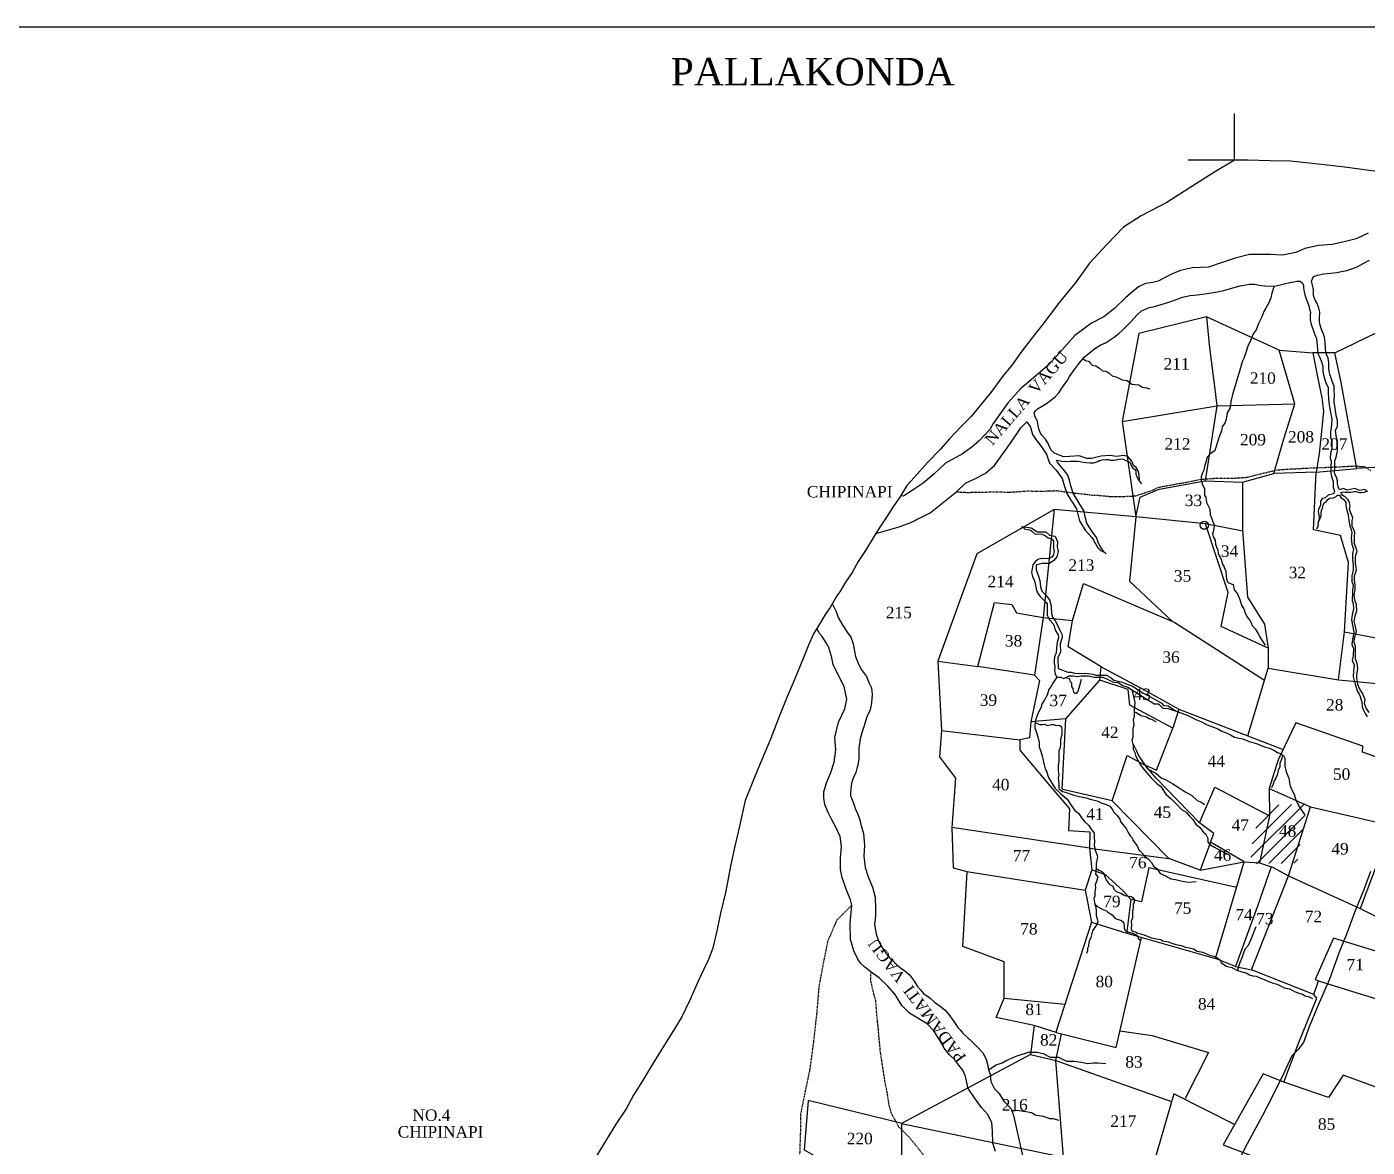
# Model space of a CAD drawing. Header units: inches. Extents: x -177 to 675, y 4 to 740.
# Drawn here: x 180.9 to 473, y 495.5 to 739.8 of the extents above; entities that cross this region are included whole.
import ezdxf

# ---------------------------------------------------------------- set-up
doc = ezdxf.new("R2010")
doc.units = ezdxf.units.IN
doc.header["$MEASUREMENT"] = 0
for name, pattern in [('ACAD_ISO02W100', [15, 12, -3]), ('ACAD_ISO07W100', [3, 0, -3]), ('BORDER', [1.75, 0.5, -0.25, 0.5, -0.25, 0, -0.25])]:
    doc.linetypes.add(name, pattern=pattern)
for name, color, linetype in [('CARTTRACK', 30, 'ACAD_ISO02W100'), ('NALA', 4, 'Continuous'), ('ROUND WELL', 5, 'Continuous'), ('SURVEY_BND', 7, 'Continuous'), ('SURVEY_NO', 7, 'Continuous'), ('VILLAGE_AREA', 1, 'Continuous')]:
    doc.layers.add(name, color=color, linetype=linetype)
doc.layers.add('FOOTPATH', color=150, linetype='ACAD_ISO07W100', lineweight=30)
doc.layers.add('VILL_BOUNDARY', color=6, linetype='BORDER', lineweight=30)
doc.styles.get("Standard").update_dxf_attribs({"font": 'TIMES.TTF', "height": 400})

msp = doc.modelspace()

# ---------------------------------------------------------------- hatches: boundary and pattern name
at = {"layer": 'VILLAGE_AREA'}
h = msp.add_hatch(dxfattribs=at)
h.set_pattern_fill('ANSI31', color=256, scale=15, angle=180, style=0)
h.set_pattern_definition([(225, (-450.3992, 254.5731), (1.3258252, -1.3258252), [])])
h.paths.add_polyline_path([(539.18, 121.47), (529.88, 121.47), (529.88, 114.88), (539.18, 114.88)])
h.paths.add_polyline_path([(447.56, 557.24), (457.77, 557.42), (459.86, 570.37), (451.73, 569.99), (448.14, 564.04)])
h.paths.add_polyline_path([(447.97, 562.41), (499.25, 562.41), (499.25, 568.17), (447.97, 568.17)], flags=9)
h.paths.add_polyline_path([(450.43, 559.76), (457.88, 559.76), (457.88, 565.49), (450.43, 565.49)], flags=24)

# ---------------------------------------------------------------- linework, layer by layer
at = {"linetype": 'ByBlock', "lineweight": 30}
msp.add_lwpolyline([(38.23, 739.76), (675.22, 739.76), (675.22, 4.42), (38.23, 4.42)], close=True, dxfattribs=at)
at = {"layer": 'CARTTRACK'}
msp.add_lwpolyline([(473.76, 555.62), (472.36, 551.79), (470.26, 546.63), (468.42, 541.69), (466.96, 537.97), (464.83, 532.1), (462.38, 526.45), (460.41, 521.74), (459.15, 518.3), (457.91, 516.67), (456.59, 515.4), (454.87, 511.58), (452.31, 506.42), (450.2, 502.4), (446.84, 496.19), (444.77, 492.08)], dxfattribs=at)
at = {"layer": 'FOOTPATH', "ltscale": 0.0003}
for points in [[(383.47, 638.37), (385.67, 638.24), (388.93, 638.3), (391.73, 638.37), (395.15, 638.3), (399.36, 638.58), (400.85, 638.5), (402.46, 638.51), (403.67, 638.6), (405.36, 638.63), (406.92, 638.41), (409.12, 638.13), (411.87, 637.83), (413.14, 637.61), (414.38, 637.61), (415.81, 637.49), (417.06, 637.35), (419.74, 637.35), (422.54, 637.49), (426.38, 638.77), (427.4, 639.31), (428.8, 639.61), (429.99, 639.81), (433.97, 640.53), (436.83, 641.11), (440.28, 641.36), (444.07, 641.36), (446.77, 641.53), (450.65, 642.5), (453.41, 643.15), (456.02, 643.34), (460.03, 643.55), (464.15, 643.71), (467.83, 643.87), (470.19, 644.01), (472.59, 643.84), (473.85, 642.97)], [(360.69, 548.21), (357.39, 544.96), (355.42, 540.31), (354.57, 536.11), (353.51, 530.51), (353.05, 524.8), (352.31, 518.28), (351.54, 512.5), (349.92, 504.73), (349.51, 502.51), (349.51, 499.63), (349.31, 493.79)], [(376.84, 493.07), (374.86, 495.64), (373.15, 497.7), (370.94, 499.87), (370.12, 501.39), (369.38, 502.73), (368.86, 504.47), (368.43, 507.3), (367.98, 509.42), (367.49, 512.61), (366.97, 516), (366.62, 519.42), (366.48, 521.3), (366.17, 524.14), (365.92, 527.41), (365.51, 528.87), (364.8, 531.86), (364.9, 533.63)]]:
    msp.add_lwpolyline(points, dxfattribs=at)
at = {"layer": 'NALA'}
for points in [[(473.23, 694.76), (470.61, 693.53), (467.75, 692.77), (465.43, 692.26), (462.41, 692.09), (459.46, 691.41), (457.49, 690.53), (454.59, 689.97), (452.05, 690.1), (449.36, 690.1), (447.41, 690.12), (444.29, 689.31), (441.4, 688.37), (438.45, 687.32), (434.97, 687.21), (432.37, 686.66), (430.38, 685.81), (427.5, 684.32), (426.3, 684.04), (424.68, 683.82), (423.21, 683.03), (421.88, 681.96), (420.42, 680.72), (418.01, 678.44), (415.65, 676.56), (412.94, 675.14), (409.29, 672.48), (405.94, 668.65), (403.45, 665.92), (399.3, 662.36), (397.5, 660.93), (394.75, 657.88), (391.51, 653.26), (390.81, 651.94), (388.45, 649.46), (386.86, 648.08), (384.82, 646.68), (381.13, 644.65), (378.61, 642.26), (376.25, 640.27), (374.25, 638.98), (373.06, 638.13), (371.94, 637.44), (371.34, 637.47)], [(473.07, 638.5), (472.43, 638.84), (471.43, 638.69), (470.37, 639.08), (469.31, 638.86), (468.65, 638.72), (467.88, 639.07), (467.03, 638.81), (466.7, 639.48), (466.57, 640.21), (466.57, 640.75), (466.34, 641.56), (466.09, 642.04), (465.93, 642.49), (465.93, 642.95), (466, 643.49), (466, 644.48), (466, 645.12), (466.27, 645.9), (466.53, 647.31), (466.53, 648.14), (466.56, 649.43), (466.25, 650.68), (466.15, 651.77), (466.54, 652.65), (466.54, 653.96), (466.32, 654.67), (465.97, 657.08), (465.81, 658.03), (465.91, 659.57), (465.8, 660.45), (465.8, 661.44), (465.38, 662.51), (464.87, 664.02), (464.73, 664.59), (464.68, 665.55), (464.68, 666.51), (464.51, 667.5), (464.24, 668.13), (464.09, 668.7), (463.98, 669.51), (463.86, 671.02), (463.71, 672.19), (463.36, 673.08), (463.11, 673.74), (462.76, 674.71), (462.67, 675.41), (462.65, 676.23), (462.68, 677.56), (462.5, 678.4), (462.11, 679.45), (461.73, 680.14), (461.33, 681.14), (461.33, 682.38), (461.13, 683.45), (460.87, 684.31), (461.31, 685.31), (462.18, 685.58), (463.55, 685.89), (465.14, 686.02), (466.44, 686.18), (467.42, 686.4), (468.6, 686.64), (469.69, 686.97), (470.85, 687.45), (472.18, 688.17), (473.54, 688.91)], [(423.37, 640.75), (423.33, 642.18), (423.13, 642.92), (422.69, 643.64), (422.1, 644.12), (421.73, 645.07), (420.89, 646.08), (419.94, 646.31), (418.49, 646.05), (416.94, 646.31), (415.03, 646.13), (412.96, 645.65), (411.94, 645.65), (410.22, 646.21), (408.11, 646.1), (406.8, 646.02), (404.84, 646.81), (404.13, 647.48), (403.66, 648.52), (403.45, 649.04), (402.88, 649.83), (402.11, 650.7), (401.72, 651.3), (401.49, 652.01), (401.35, 652.92), (401.08, 653.99), (400.86, 654.24), (400.58, 654.93), (400.46, 655.59), (400.81, 656.08), (401.2, 656.46), (402.02, 657), (403.12, 657.62), (404.11, 658.36), (404.99, 659.06), (405.84, 659.93), (406.47, 660.94), (407.01, 661.7), (407.62, 662.59), (408.16, 663.49), (409.27, 665.02), (410.13, 666.23), (411.35, 667.72), (412.08, 668.29), (412.85, 669), (413.88, 669.77), (414.85, 670.34), (416, 670.89), (416.99, 671.49), (417.86, 672.1), (418.87, 672.86), (419.62, 673.52), (420.45, 674.31), (421.57, 675.52), (422.79, 676.92), (423.84, 677.81), (425.48, 678.55), (426.66, 678.8), (428.83, 679.41), (430, 679.76), (431.22, 680.21), (432.75, 680.78), (434.47, 681.18), (436.03, 681.3), (438.13, 681.6), (440.31, 681.95), (441.8, 682.26), (443.21, 682.7), (445.37, 683.26), (447.35, 683.63), (448.56, 683.63), (449.46, 683.4), (450.75, 683.29), (452, 683.18), (453.22, 683.31), (454.92, 683.74), (456.19, 684.01), (457.07, 684.17), (457.7, 684.3), (458.43, 684.3), (458.92, 683.89), (459.12, 683.35), (459.17, 682.83), (459.3, 682.01), (459.41, 681.31), (459.65, 680.64), (460.03, 679.73), (460.33, 678.93), (460.46, 678.19), (460.66, 677.44), (460.64, 676.99), (460.64, 675.87), (460.81, 674.83), (461.15, 673.88), (461.58, 672.8), (462.02, 671.79), (462.14, 670.24), (462.28, 668.55), (462.66, 667.82), (463.1, 666.69), (463.38, 665.75), (463.38, 664.52), (463.64, 663.27), (464.01, 662.16), (464.5, 661.17), (464.5, 660.1), (464.59, 658.59), (464.84, 656.93), (465.34, 654.15), (465.21, 652.24), (465.02, 651.55), (465.02, 650.29), (465.31, 649.36), (465.31, 648.84), (465.35, 647.74), (465.06, 646.83), (464.99, 645.72), (465.2, 645.05), (465.1, 643.8), (465.1, 642.43), (465.29, 641.74), (465.62, 640.6), (465.62, 639.36), (465.92, 638.52), (465.71, 637.91), (464.55, 637.64), (463.87, 637.06), (463.25, 636.9), (462.84, 636.3), (462.84, 635.55), (462.74, 635.07), (462.43, 634.56), (462.35, 634.09), (462.5, 633.32), (462.54, 632.87), (462.55, 632.25), (462.31, 631.5), (462.32, 631.17), (462.19, 630.66), (461.96, 630.29)], [(452.78, 683.27), (452.24, 681.72), (452.06, 680.64), (451.7, 679.73), (450.97, 678.38), (450.48, 677.7), (450.06, 676.55), (449.32, 675.04), (448.8, 673.72), (448.17, 672.84), (447.7, 671.49), (447.04, 670.11), (446.64, 669), (446.14, 667.43), (445.8, 666.73), (445.15, 664.36), (444.67, 663.01), (444.15, 661.28), (443.7, 659.6), (443.31, 658.08), (443.15, 656.66), (442.5, 655.58), (442.29, 654.24), (442.07, 653.5), (441.43, 652.52), (441.3, 651.68), (440.72, 650.11), (440.18, 648.54), (439.83, 647.34), (438.79, 646.65), (438.17, 645.95), (437.89, 644.83), (437.58, 643.87), (437.4, 643.08), (437.1, 642.53), (436.86, 641.65), (436.86, 640.96), (437.05, 640.01), (437.57, 639.08), (437.57, 638.35), (437.57, 637.6), (437.89, 637.21), (438.01, 636.03), (438.41, 635.14), (438.7, 634.57), (438.81, 633.38), (439.07, 632.71), (439.38, 631.85), (439.72, 631.1), (439.59, 630.47), (439.46, 629.66), (439.3, 629.11), (439.49, 628.52), (439.89, 627.81), (439.98, 626.94), (440.19, 626.31), (440.48, 625.62), (440.56, 624.89), (440.8, 624.43), (441.06, 623.95), (441.21, 623.61), (441.43, 622.91), (441.42, 622.66), (441.86, 621.99), (441.86, 621.88), (442.22, 621.07), (442.19, 620.92), (442.28, 619.88), (442.36, 619.43), (442.61, 618.77), (442.79, 618.53), (443.83, 618.16), (444.03, 617.02), (444.77, 616.11), (445.24, 614.88), (445.62, 613.63), (446.17, 612.85), (446.4, 611.92), (446.93, 610.98), (447.38, 610.49), (447.76, 609.83), (447.96, 609.2), (448.6, 608.5), (449.27, 607.49), (449.59, 606.79), (449.95, 606.24), (450.25, 605.82), (450.78, 604.91)], [(411.09, 667.4), (411.61, 667.01), (412.26, 666.88), (412.75, 666.38), (413.11, 666), (413.91, 665.84), (414.65, 665.3), (415.36, 664.72), (416.15, 664.71), (416.79, 664.24), (417.45, 663.64), (418.31, 663.47), (419.59, 662.76), (420.71, 662.63), (421.74, 661.83), (423.24, 661.7), (424, 661.21), (424.94, 661.05), (425.65, 660.82)], [(365.94, 629.26), (371.01, 630.7), (373.57, 631.69), (377.76, 633.81), (380.68, 636.09), (383.6, 638.47), (385.44, 640.26), (387.51, 641.22), (389.74, 642.35), (391.81, 644.14), (395.26, 648.96), (397.55, 652.33), (398.88, 653.6), (399.67, 652.48), (400.06, 650.9), (400.83, 649.75), (401.66, 648.68), (403.1, 646.56), (403.78, 644.6), (405.22, 643.11), (406.57, 641.24), (407.05, 639.52), (407.55, 637.98), (408.44, 636.57), (408.95, 635.79), (409.64, 634.67), (410.29, 632.01), (411.56, 630.04), (412.34, 629.17), (412.92, 628.5), (413.35, 627.93), (413.47, 627.54), (413.92, 626.93), (414.34, 626.19), (414.93, 625.61), (415.59, 625.26), (415.83, 625.11), (416.14, 624.84)], [(415.71, 625.18), (414.82, 626.46), (414.39, 627.37), (414.03, 628.44), (413.26, 629.51), (412.51, 630.62), (411.95, 631.55), (411.57, 632.89), (411.32, 634.12), (410.48, 635.54), (409.79, 636.65), (408.91, 638.08), (408.46, 639.7), (408.17, 640.91), (407.75, 642.01), (407.1, 642.88), (406.04, 644.17), (405.51, 644.84), (405.3, 645.24), (405.79, 645.19), (406.5, 645.05), (407.57, 644.99), (408.28, 645.06), (409.24, 645.07), (409.87, 645.07), (410.5, 645), (411.15, 644.81), (411.71, 644.78), (412.56, 644.72), (413.37, 644.72), (413.85, 644.85), (414.3, 645), (414.7, 645.2), (415.23, 645.32), (416.04, 645.45), (416.59, 645.41), (417, 645.29), (417.76, 645.29), (418.3, 645.35), (418.76, 645.5), (419.39, 645.54), (419.86, 645.51), (420.68, 645.04), (421.25, 644.8), (421.5, 644.38), (421.69, 643.93), (421.98, 643.55), (422.39, 643.21), (422.57, 642.91), (422.62, 642.18), (422.83, 641.69), (423.1, 641.09), (423.85, 640.14)], [(462.52, 632.15), (462.82, 632.54), (463, 633.1), (462.98, 633.78), (463.06, 634.29), (463.28, 634.79), (463.47, 635.44), (463.63, 636), (464.11, 636.18), (464.41, 636.65), (464.81, 636.96), (465.69, 637.04), (466.29, 637.35), (466.57, 637.67), (467.02, 637.67), (467.39, 637.03), (468.01, 636.62), (468.38, 636.05), (468.38, 635.41), (468.62, 634.3), (468.92, 633.43), (468.93, 632.64), (469.25, 630.93), (469.53, 630.09), (469.68, 629.49), (469.57, 628.24), (469.68, 626.95), (470.06, 625.85), (469.83, 624.82), (469.83, 623.62), (469.96, 622.38), (469.96, 621.33), (469.72, 620.04), (469.72, 618.81), (469.97, 618.02), (469.8, 616.92), (469.85, 615.8), (469.75, 615.4), (469.78, 614.66), (470, 614.05), (470.08, 612.87), (469.77, 611.6), (469.61, 610.46), (470.14, 607.79), (469.84, 606.19), (469.7, 605.1), (470.03, 604.18), (469.98, 602.63), (469.79, 601.62), (470.21, 600.66), (470.03, 599.17), (469.99, 598.13), (470.16, 597.24), (470.38, 596.51), (470.88, 594.99), (471.25, 594.25), (471.49, 593.71), (471.84, 592.47), (471.95, 591.5), (472.24, 590.74), (472.63, 590.04), (473.04, 589.33)], [(473.46, 590.22), (472.81, 591.2), (472.45, 592.19), (472.57, 593), (472.04, 594.49), (471.35, 595.51), (471.03, 596.38), (470.95, 597.06), (470.76, 597.65), (470.76, 598.49), (470.98, 599.83), (470.88, 600.97), (470.52, 601.87), (470.52, 602.84), (470.52, 604.58), (470.21, 605.56), (470.29, 606.47), (470.68, 607.91), (470.43, 609.32), (470.23, 610.18), (470.47, 611.63), (470.77, 612.44), (470.67, 613.8), (470.32, 614.76), (470.2, 615.85), (470.4, 617.01), (470.4, 617.95), (470.24, 619.22), (470.24, 620.07), (470.74, 621.39), (470.48, 622.8), (470.48, 624.27), (470.82, 625.51), (470.28, 627.01), (470.28, 628.52), (470.37, 629.55), (469.79, 630.91), (469.79, 632.09), (469.9, 632.69), (469.64, 633.45), (469.36, 634.12), (469.21, 634.59), (469.31, 635.21), (469.22, 635.68), (469.07, 636.29), (468.91, 636.6), (468.36, 637.12), (467.76, 637.54), (467.42, 637.92), (467.31, 638.22), (467.58, 638.32), (467.96, 638.34), (468.25, 638.3), (468.82, 638.3), (469.45, 638.33), (470.17, 638.42), (470.62, 638.45), (470.87, 638.39), (471.33, 638.25), (471.71, 638.25), (472.31, 638.27), (472.77, 638.46), (473.07, 638.5)], [(397.7, 630.82), (399.82, 630.53), (401.2, 629.68), (402.96, 629.61), (403.81, 628.92), (404.99, 628.68), (405.51, 627.46), (405.43, 626.39), (405.69, 625.36), (405.4, 624.19), (404.74, 623.37), (403.78, 622.73), (402.15, 622.73), (401.05, 622.48), (400.85, 622.3), (400.9, 621.33), (401.37, 620), (401.65, 619), (401.79, 617.62), (402.12, 616.7), (403, 615.81), (403.81, 614.85), (404.13, 613.5), (404.2, 611.85), (404.42, 611.07), (405.02, 610.25), (405.47, 609.43), (405.95, 608.35), (406.54, 607.22), (406.54, 606.63), (406.09, 605.25), (406.18, 603.45), (405.63, 602.15), (405.63, 601.22), (405.71, 600.48), (405.66, 599.88), (407.78, 599.07), (408.51, 599.07), (409.2, 598.85), (410.17, 598.73), (411.42, 598.8), (412.27, 598.79), (413.23, 598.61), (413.94, 598.38), (415.11, 598.38), (416.18, 598.39), (417.21, 597.83), (417.84, 597.27), (419.51, 596.92), (420.2, 596.63), (421.08, 596.25), (421.96, 596.01), (422.75, 595.39), (424.17, 594.48), (425.67, 593.74), (427.36, 592.76), (428.11, 592.38), (428.66, 591.81), (429.62, 591.69), (431.27, 590.58), (433.97, 589.61), (435.69, 588.72), (436.79, 588.28), (438.13, 587.58), (439.5, 587.05), (440.48, 586.72), (441.32, 586.15), (442.14, 585.86), (443.25, 585.4), (444.13, 584.84), (445.16, 584.66), (445.92, 584.48), (446.93, 584.11), (447.62, 583.86), (448.62, 583.59), (449.3, 583.34), (450.04, 582.96), (450.86, 582.68), (451.74, 582.46), (452.72, 582.06), (453.48, 581.56), (454.11, 581.32), (454.77, 580.86), (455.11, 580.26), (455.09, 578.57), (455.39, 577.29), (455.99, 575.93), (456.16, 574.49), (456.55, 573.53), (457.09, 572.42), (457.49, 571.11), (458.22, 569.76), (458.75, 568.98), (459.34, 568.03), (459.51, 567.89)], [(398.01, 630.78), (398.29, 630.29), (399.03, 630.12), (399.53, 630.1), (400.16, 629.67), (400.63, 629.17), (401.12, 629.22), (402.1, 629.12), (402.9, 628.74), (403.48, 628.36), (404.33, 628.02), (404.64, 627.62), (404.65, 626.9), (404.65, 626.08), (404.83, 625.36), (404.61, 624.49), (404.26, 624.1), (403.55, 623.77), (402.12, 623.82), (401.22, 623.58), (400.63, 623.07), (400.18, 622.42), (399.99, 621.67), (399.89, 620.77), (400.11, 619.88), (400.49, 618.94), (400.76, 618.03), (400.86, 617.18), (401.19, 616.31), (401.72, 615.55), (402.39, 614.91), (403, 614.3), (403.26, 613.95), (403.3, 613.05), (403.24, 612.28), (403.31, 611.51), (403.58, 610.91), (403.84, 610.41), (404.54, 609.65), (404.78, 609.16), (405.05, 608.22), (405.65, 607.21), (405.73, 606.51), (405.45, 605.6), (405.38, 604.95), (405.34, 604.27), (405.24, 603.26), (404.91, 602.36), (404.8, 601.58), (404.8, 601.1), (404.95, 600.15), (404.88, 599.38), (404.99, 598.6), (405.36, 597.97), (406.23, 597.97), (406.94, 597.68), (408.07, 598.28), (408.91, 598.23), (409.85, 598.08), (410.66, 598.22), (412.25, 598.23), (413.52, 597.93), (414.6, 597.95), (415.35, 597.95), (416.27, 597.6), (417.07, 597.17), (417.81, 596.89), (418.77, 596.78), (419.8, 596.15), (420.86, 595.8), (422.25, 594.91), (425.1, 593.08), (426.69, 592.14), (427.52, 592.14), (428.52, 591.22), (429.64, 591.09), (430.45, 590.81), (431.27, 590.58)], [(356.43, 614.01), (357.25, 612.27), (357.72, 610.98), (358.74, 609.2), (359.67, 607.78), (360.49, 606.66), (360.99, 605.24), (361.28, 603.61), (361.5, 602.46), (362.21, 600.64), (362.82, 599.58), (363.87, 598.09), (364.45, 596.64), (364.97, 595.6), (365.11, 594.17), (364.97, 592.39), (364.69, 590.81), (363.95, 589.34), (363.78, 588.57), (363.31, 587.14), (362.94, 586.05), (362.53, 584.5), (362.35, 583.39), (362.24, 582.62), (362.24, 581.33), (362.21, 580.3), (362.14, 579.61), (362.03, 578.77), (361.8, 578.06), (361.55, 577.19), (361.05, 576.05), (360.71, 575.16), (360.54, 574.28), (360.45, 573.44), (360.44, 572.99), (360.44, 572.12), (360.6, 571.59), (361.04, 570.49), (361.27, 569.82), (361.53, 569.13), (361.84, 568.44), (362.41, 566.84), (362.67, 565.86), (363.22, 563.9), (363.47, 561.32), (363.33, 558.91), (363.63, 556.46), (364.25, 554.44), (365.2, 552.18), (365.81, 549.99), (365.89, 547.45), (365.89, 546.27), (365.8, 545.15), (365.63, 544.12), (365.82, 542.74), (365.99, 541.92), (366.49, 540.47), (367.42, 538.74), (368.05, 537.93), (368.95, 536.72), (370.39, 535.35), (371.28, 534.61), (372.23, 533.94), (373.24, 533.02), (374.13, 531.86), (375, 530.54), (375.64, 529.75), (376.29, 528.98), (377.71, 528.01), (378.72, 527.08), (379.92, 526.24), (380.96, 525.43), (381.82, 524.38), (382.96, 522.91), (383.83, 521.6), (384.29, 521.05), (384.88, 520.31), (386.9, 518.42), (388.24, 517.12), (389.24, 516.05), (389.95, 514.67), (390.29, 513.59), (390.5, 512.34), (390.84, 511.38), (391.03, 509.83), (391.78, 508.2), (392.79, 507.15), (393.81, 505.54), (395.42, 503.85), (395.96, 502.41), (397.88, 493.67)], [(391.98, 494.56), (391.4, 496.35), (391.33, 498.97), (391.18, 500.89), (390.27, 502.65), (388.95, 504.12), (387.43, 506.21), (386.08, 508.27), (385.44, 510.92), (384.88, 512.27), (384.04, 513.36), (383.13, 514.49), (381.97, 515.64), (380.82, 517.03), (379.84, 518.85), (378.57, 520.86), (377.09, 522.37), (373.28, 524.7), (371.59, 526.34), (370.11, 528.78), (368.53, 530.58), (366.67, 532.41), (365.21, 533.4), (363.5, 534.74), (362.66, 535.56), (362.03, 536.48), (361.14, 538.28), (360.4, 540.77), (360.36, 544.28), (360.69, 548.21), (360.44, 549.44), (359.62, 551.36), (358.6, 554.2), (358.22, 556), (358.22, 558.55), (358.46, 561.06), (358.16, 563.18), (357.18, 565.26), (356.35, 566.86), (355.49, 568.61), (354.78, 570.19), (354.56, 571.68), (354.56, 572.99), (355.15, 574.93), (356.14, 577.18), (356.81, 579.42), (357.21, 582.13), (357.01, 584.79), (357.82, 588.14), (359.19, 591.03), (359.59, 593.15), (359.01, 595.89), (357.62, 598.59), (356.6, 600.7), (356.33, 602.14), (355.68, 604.42), (355.13, 605.41), (354.2, 606.79), (353.65, 607.46), (353.04, 608.54)], [(405.36, 597.97), (404.53, 596.62), (404.18, 596), (403.66, 595.26), (403.27, 594.01), (402.66, 593.02), (402.06, 592.03), (402.06, 591.59), (401.5, 590.65), (401.09, 589.62), (400.7, 588.55), (400.58, 587.54), (400.61, 586.86), (400.95, 585.9), (401.33, 584.67), (401.55, 583.69), (401.55, 582.74), (401.89, 581.73), (402.21, 580.78), (402.44, 579.79), (402.59, 578.81), (402.87, 577.94), (403.16, 577.45), (403.59, 576.08), (404.08, 575.2), (405, 573.66), (406.21, 572.56), (407.6, 571.38), (408.6, 569.93), (409.34, 568.88), (410.21, 568.2), (410.74, 567.31), (411.44, 566.51), (412.29, 565.66), (412.87, 564.81), (413.5, 563.94), (413.5, 562.9), (413.6, 562.12), (413.49, 561.35), (413.72, 560.24), (414.06, 559.51), (414.28, 558.83), (414.07, 557.95), (413.98, 557.31), (413.98, 556.46), (413.8, 554.98), (414.33, 554.43), (414.06, 553.4), (413.74, 552.71), (413.78, 552.07), (413.7, 551.06), (413.64, 550.18), (413.45, 549.68), (413.57, 548.86), (413.89, 547.61), (413.99, 547.07), (413.99, 546.5), (413.99, 545.97), (414.09, 545.45), (414.25, 545.08), (414.32, 544.59), (413.94, 543.84), (413.16, 542.64), (412.83, 541.2), (412.46, 540.41), (412.32, 539.63), (412.32, 539.19), (412.1, 538.96), (412.04, 538.31), (411.82, 537.67)], [(410.69, 597.43), (410.33, 596.07), (409.95, 594.86), (409.52, 594.3), (409.11, 594.61), (408.95, 595.51), (408.64, 595.91), (408.64, 596.65), (408.31, 596.98), (408.2, 597.57), (407.2, 597.82)], [(421.73, 595.24), (422.38, 592.42), (422.21, 590.8), (422.21, 589.36), (422.04, 588.63), (422.19, 587.57), (421.93, 586.65), (421.93, 585.76), (421.95, 584.83), (421.75, 584.24), (421.99, 583.08), (421.99, 582.26), (422.38, 581.51), (422.57, 580.67), (422.98, 579.99), (423.48, 579.05), (424.12, 578.14), (425.03, 577.07), (425.91, 576.02), (427.16, 574.8), (428.07, 574.11), (429.13, 572.45), (430.31, 571.41), (431.53, 570.16), (432.58, 569.11), (433.59, 568.51), (434.2, 567.72), (435.03, 566.95), (435.65, 565.89), (436.49, 565.22), (437.25, 564.25), (437.86, 563.69), (438.22, 563.01), (438.32, 562.61), (438.32, 561.96), (438.7, 561.47), (439.64, 560.99), (441.09, 560.16), (441.54, 559.95), (442.15, 559.55), (442.79, 559.3)], [(427.03, 588.24), (426.11, 588.7), (425.64, 588.81), (424.95, 589.27), (423.68, 589.55), (422.74, 590.15), (422.21, 590.3)], [(400.64, 588.05), (401.59, 587.61), (402.23, 587.6), (402.77, 587.68), (403.29, 587.44), (404.24, 587.62), (404.72, 587.61), (405.17, 587.39), (405.99, 587.48), (406.37, 587.1), (406.5, 586.4), (406.45, 585.38), (406.17, 584.37), (406.16, 583.37), (406.1, 582.57), (405.83, 581.86), (405.83, 580.8), (405.83, 579.69), (405.7, 578.63), (405.7, 577.54), (405.83, 576.66), (405.66, 575.92), (405.76, 575.31), (405.85, 574.73), (405.84, 573.64), (406.6, 573.05), (407.3, 572.86), (408.23, 572.51), (409.3, 572.19), (410.28, 571.91), (411.06, 571.81), (411.76, 571.66), (412.66, 571.34), (413.54, 571.13), (414.19, 571.02), (415.07, 570.55), (416.13, 570.19), (416.91, 569.84), (417.42, 569.18), (417.83, 568.49), (418.56, 567.8), (419.14, 566.99), (419.29, 566.48), (419.78, 565.81), (420.52, 564.96), (420.93, 564.1), (421.34, 563.38), (421.79, 562.9), (422.05, 562.37), (422.59, 561.53), (422.91, 561.18), (423.28, 560.3), (423.74, 559.79), (424.64, 558.87), (425.42, 558.22), (426.03, 557.52), (426.44, 556.78), (427.19, 556.26), (427.94, 555.14), (429.06, 554.65), (430.21, 553.96), (431.25, 553.82), (432.43, 553.54), (433.58, 553.36), (434.24, 553.28), (435.79, 553.4)], [(421.87, 583.66), (422.75, 581.91), (423.27, 580.76), (423.75, 579.99), (425.17, 577.95), (426.97, 576.99), (428.13, 576.01), (429.14, 575.56), (430.7, 574.68), (432.05, 573.86), (433.39, 572.94), (434.77, 572.22), (435.96, 571.1), (436.8, 570.81), (437.59, 570.18)], [(454.59, 580.99), (454.35, 580), (453.99, 579.18), (453.97, 578.4), (453.64, 577.64), (453.47, 576.89), (453.17, 576.11), (452.74, 575.37), (452.57, 574.6), (452.15, 573.84)], [(413.95, 556.26), (414.68, 555.82), (415.15, 555.69), (415.64, 555.21), (415.86, 554.49), (416.11, 553.76), (416.59, 553.12), (417.02, 552.68), (417.58, 552.37), (417.83, 551.76), (418.21, 551.31), (418.7, 551.11), (419.49, 550.77), (420.19, 550.36), (421.11, 550.22), (421.64, 550.15), (422.03, 549.82), (422.29, 549.41), (422.21, 548.91), (422, 548.36), (422, 547.61), (421.91, 546.83), (421.85, 546.03), (421.86, 545.43), (421.6, 544.74), (421.64, 543.87), (421.55, 543.17), (421.67, 542.81), (422, 542.53), (422.53, 542.43), (422.95, 542.17), (423.63, 542.01), (424.43, 541.76), (425.43, 541.34), (425.99, 541.15), (427.11, 540.91), (428.04, 540.76), (428.44, 540.46), (429.72, 540.24), (430.45, 539.97), (431.31, 539.64), (432.55, 539.44), (433.38, 539.12), (434.3, 538.92), (435.19, 538.73), (435.94, 538.24), (437.24, 537.97), (438.14, 537.58), (438.89, 537.28), (439.58, 537.15), (440.3, 536.75), (440.88, 536.31), (441.19, 535.71), (441.7, 535.37), (442.32, 534.96), (443.54, 534.64), (444.78, 533.99), (446.2, 533.58), (446.63, 533.49), (447.39, 533.04), (448.13, 532.81), (448.82, 532.75), (449.5, 532.46), (450.56, 532), (451.38, 531.67), (452.51, 531.23), (453.44, 531.02), (454.15, 530.68), (454.97, 530.22), (456.19, 529.98), (457.17, 529.42), (458.17, 529.07), (458.96, 528.83), (459.51, 528.51), (460.38, 528.24), (461.09, 527.9)], [(413.67, 548.45), (414.22, 547.97), (414.76, 547.69), (415.38, 547.29), (416.18, 546.98), (416.53, 546.7), (417.41, 546.12), (418.12, 545.31), (419.49, 544.87), (419.88, 544.57), (420.05, 543.83), (420.05, 543.22), (420.28, 542.69), (421.04, 542.33), (421.82, 542.13), (422.77, 541.78), (422.95, 541.55), (423.14, 540.96), (423.6, 540.59)], [(444.73, 534.01), (445.32, 535.84), (445.88, 536.95), (446.1, 537.68), (446.48, 538.77), (447.17, 539.53), (447.77, 540.84), (448.86, 543.6)], [(390.5, 512.34), (392.16, 513.41), (393.45, 513.86), (394.32, 514.38), (396.02, 515.07), (396.87, 515.5), (398.34, 515.89), (399.24, 516.17), (401.07, 516.17), (402.39, 515.89), (403.93, 515.13), (405.78, 515.13), (407.49, 514.22), (409.2, 514.22), (410.69, 514.01), (412.08, 513.74), (413.41, 513.85), (414.4, 513.83), (416.04, 513.75)], [(395.61, 503.35), (396.7, 503.53), (398.59, 503.22), (399.85, 503.07), (400.68, 502.52), (402.37, 502.23), (403.79, 501.71), (404.6, 501.71), (405.76, 501.34)]]:
    msp.add_lwpolyline(points, dxfattribs=at)
at = {"layer": 'ROUND WELL'}
msp.add_circle((437.53, 631.08), 0.888, dxfattribs=at)
at = {"layer": 'SURVEY_BND'}
for points in [[(438.03, 676.51), (423.26, 672.86), (419.59, 653.71), (440.23, 657.14)], [(453.87, 669.27), (438.03, 676.51), (438.57, 670.43), (439.27, 665.29), (439.82, 660.75), (440.23, 657.14), (457.26, 657.56)], [(480.77, 644.05), (470.76, 643.42), (467.34, 662.24), (466.01, 668.68), (481.78, 676.34), (482.36, 660.3)], [(461.89, 642.68), (452.65, 642.35), (454.87, 649.89), (457.26, 657.56), (453.87, 669.27), (461.18, 668.68)], [(466.01, 668.68), (461.18, 668.68), (462.19, 663.41), (463.13, 658.85), (463.5, 655.97), (462.98, 650.88), (462.56, 646.74), (461.89, 642.68), (470.76, 643.42)], [(440.23, 657.14), (437.69, 640.77), (445.89, 640.49), (452.65, 642.35)], [(419.59, 653.71), (422.62, 632.95), (423.57, 637.19), (427.72, 638.94), (437.69, 640.77)], [(445.89, 640.49), (445.89, 629.98), (446.92, 615.37), (450.62, 609.52), (451.47, 604.31), (451.47, 599.93), (466.79, 597.34), (468.12, 607.85), (468.94, 622.96), (467.23, 628.82), (461.36, 630.09), (461.89, 642.68)], [(404.83, 634.51), (387.94, 624.82), (379.47, 601.43), (388.16, 600.26), (391.76, 614.23), (395.61, 613.8), (396.6, 611.99), (402.44, 610.95), (400.54, 598.4), (388.16, 600.26)], [(422.62, 632.95), (404.83, 634.51), (402.44, 610.95), (408.78, 610.33)], [(445.9, 629.8), (437.81, 631.36), (422.62, 632.95), (421.24, 618.92), (430.7, 610.03)], [(451.47, 604.31), (441.24, 609), (442.74, 616.45), (437.81, 631.36)], [(468.12, 607.85), (475.73, 606.39), (475.57, 620.29), (484.47, 619.02)], [(415.05, 600.22), (407.87, 604.54), (408.78, 610.33), (411.21, 618.38), (431.09, 609.87), (450.67, 597.31)], [(379.47, 601.43), (380.22, 586.3), (397.35, 584.26)], [(436.47, 566.22), (427.02, 575.92), (424.57, 578.81), (427.12, 577.67), (430.67, 586.85), (421.28, 591.83), (420.94, 595.27), (414.79, 597.27), (415.05, 600.22), (424.59, 595.12), (432.01, 590.97), (430.67, 586.85)], [(447, 585.19), (451.47, 599.93)], [(400.54, 598.4), (401.64, 597.24), (399.69, 588.21)], [(417.46, 571.02), (406.67, 573.43), (406.56, 573.57), (407.36, 588.9), (414.79, 597.27)], [(466.79, 597.34), (482.84, 595.87), (492.78, 593.21)], [(432.01, 590.97), (454.71, 582.21)], [(407.36, 588.9), (399.69, 588.21), (399.46, 584.72), (397.35, 584.26), (397.3, 582.06), (403.91, 574.17), (408.14, 569.27), (407.89, 564.49), (412.6, 564.25), (412.51, 560.7), (429.81, 558.39)], [(479.52, 579.02), (471.99, 581.62), (472.11, 582.9), (457.5, 588.02), (453.62, 579.94), (451.67, 573.67), (460.7, 569.71), (478.31, 565.58), (483.27, 577.98)], [(380.22, 586.3), (379.79, 580.58), (383.27, 575.97), (382.51, 565.21)], [(436.66, 555.89), (429.81, 558.39), (417.46, 571.02), (420.7, 580.9), (424.65, 578.78)], [(438.85, 561.97), (439.57, 563.84), (436.47, 566.22), (439.83, 573.95), (451.73, 567.72)], [(451.67, 573.67), (451.73, 567.72), (449.56, 557.5), (452.37, 556.5), (455.88, 554.62)], [(455.88, 554.62), (460.7, 569.71)], [(412.51, 560.7), (382.51, 565.21), (382.81, 556.4), (385.8, 555.56), (411.53, 551.5)], [(478.31, 565.58), (471.5, 547.52), (478.13, 544.21), (477.87, 542.56), (491.15, 539.38), (493.19, 542.63), (496.92, 548.1), (498.52, 551.51), (503.31, 551.7)], [(446.25, 557.7), (438.85, 561.97), (436.66, 555.89), (446.25, 557.7)], [(412.51, 560.7), (412.98, 555.95), (415.91, 554.9), (419.82, 551.35), (421.51, 549.48)], [(393.92, 527.95), (393.92, 535.92), (384.87, 539.26), (385.81, 555.47)], [(412.98, 555.95), (411.53, 551.5), (412.91, 544.55), (420.61, 542.11)], [(444.58, 552.13), (425.44, 556.37), (424.34, 551.39), (423.81, 548.98), (421.51, 549.48), (420.66, 542.51), (420.61, 542.11), (439.95, 536.6)], [(444.31, 534.9), (439.95, 536.6), (446.25, 557.7), (449.56, 557.5)], [(452.12, 556.59), (449.1, 548.02), (444.31, 534.9), (447.82, 534.16)], [(461.38, 528.74), (447.82, 534.16), (455.88, 554.62), (471.5, 547.52)], [(412.91, 544.55), (405.27, 520.79), (405.27, 520.46), (418.3, 517.2), (423.81, 541.2)], [(480.68, 502.07), (482.1, 505.96), (475.91, 508.21), (467.8, 511.21), (464.57, 506.29), (454.89, 509.67), (458.02, 517.92), (462.07, 527.97), (461.38, 528.74), (462.41, 531.72), (470.56, 529.18), (474.87, 527.89), (477.76, 537.34), (465.71, 541.04), (461.73, 532.02), (462.41, 531.72)], [(400.46, 521.97), (392.13, 523.77), (393.92, 527.95), (407.16, 526.65)], [(405.27, 520.46), (400.46, 521.97), (399.67, 515.69), (405.15, 514.37)], [(405.15, 514.37), (406.42, 520.17)], [(419.14, 520.84), (426.18, 519.81), (438.44, 516.11), (433.35, 506.09)], [(399.67, 515.69), (371.52, 500.63), (406.84, 493.27)], [(444.14, 500.43), (430.86, 507.1), (425.9, 489.79), (406.84, 493.27), (405.15, 514.37), (430.39, 505.45)], [(454.89, 509.67), (450.34, 511.44), (441.65, 496.02), (453.66, 491.43)], [(371.69, 500.63), (351.19, 505.65), (350.3, 494.87), (360.69, 489.01), (371.56, 489.01), (371.56, 500.56)]]:
    msp.add_lwpolyline(points, dxfattribs=at)
at = {"layer": 'VILL_BOUNDARY', "linetype": 'ByBlock'}
for points in [[(444.11, 710.68), (444.11, 720.84)], [(476.32, 708.04), (472.4, 708.55), (468.73, 709.07), (464.94, 709.5), (461.07, 709.99), (456.35, 710.44), (451.89, 710.56), (446.91, 710.65), (444.11, 710.68), (440, 708.19), (435.02, 705.06), (429.39, 701.47), (423.77, 698.52), (419.92, 696.1), (416.36, 692.39), (412.47, 688.23), (409.4, 683.9), (407.96, 682.1), (405.98, 679.74), (403.96, 677), (402.14, 674.62), (399.71, 671.57), (397.51, 668.73), (395.63, 666.03), (393.55, 663.5), (390.99, 660), (388.96, 657.55), (386.7, 654.77), (384.48, 652.55), (381.98, 649.92), (380.02, 647.7), (377.2, 644.76), (374.33, 641.53), (372.66, 639.73), (371.18, 637.19), (369.79, 635.22), (368.26, 632.81), (366.93, 630.9), (365.59, 628.68), (363.69, 625.59), (362.11, 623.19), (360.75, 620.77), (359.3, 618.7), (358.06, 616.59), (357.41, 615.69), (355.94, 613.17), (354.91, 611.64), (353.9, 609.86), (352.31, 607.42), (351.25, 604.95), (350.08, 602.02), (348.05, 597.07), (346.54, 593.5), (345.01, 589.75), (342.96, 584.43), (340.23, 577.92), (337.46, 571.07), (336.23, 565.48), (335.17, 561.08), (334.28, 556.73), (333.24, 551.29), (332.05, 546.52), (331.27, 542.63), (330.41, 538.86), (329.48, 536.4), (328.46, 534.26), (327.24, 531.84), (326.43, 529.88), (325.34, 527.4), (323.65, 523.89), (321.48, 520.34), (319.13, 516.61), (316.8, 512.85), (315.05, 509.92), (313.13, 506.8), (311.5, 503.86), (309.42, 500.72), (299.02, 483.71)], [(444.11, 710.68), (434.03, 710.68)]]:
    msp.add_lwpolyline(points, dxfattribs=at)

# ---------------------------------------------------------------- texts
at = {"layer": 'SURVEY_NO'}
for s, height, p in [('PALLAKONDA', 6, (321.22, 726.97)), ('211', 2.5, (428.66, 665.03)), ('210', 2.5, (447.45, 661.92)), ('208', 2.5, (455.78, 649.11)), ('212', 2.5, (428.84, 647.57)), ('209', 2.5, (445.31, 648.49)), ('207', 2.5, (463.05, 647.53)), ('CHIPINAPI', 2.5, (350.9, 637.15)), ('33', 2.5, (433.29, 635.26)), ('34', 2.5, (441.15, 624.2)), ('213', 2.5, (407.9, 621.14)), ('214', 2.5, (390.29, 617.57)), ('35', 2.5, (430.9, 618.79)), ('32', 2.5, (455.93, 619.53)), ('215', 2.5, (368.1, 610.8)), ('38', 2.5, (394.07, 604.63)), ('36', 2.5, (428.39, 601.08)), ('39', 2.5, (388.59, 591.71)), ('37', 2.5, (403.8, 591.63)), ('43', 2.5, (422.12, 592.98)), ('28', 2.5, (464.07, 590.67)), ('42', 2.5, (415.05, 584.66)), ('44', 2.5, (438.24, 578.39)), ('40', 2.5, (391.28, 573.28)), ('50', 2.5, (465.58, 575.58)), ('45', 2.5, (426.51, 567.27)), ('41', 2.5, (411.79, 566.88)), ('47', 2.5, (443.49, 564.46)), ('48', 2.5, (453.81, 563.18)), ('49', 2.5, (465.23, 559.3)), ('77', 2.5, (395.79, 557.78)), ('76', 2.5, (421.16, 556.28)), ('46', 2.5, (439.64, 557.92)), ('79', 2.5, (415.5, 547.8)), ('75', 2.5, (430.93, 546.35)), ('74', 2.5, (444.3, 544.93)), ('73', 2.5, (448.84, 544.05)), ('72', 2.5, (459.43, 544.52)), ('78', 2.5, (397.41, 541.83)), ('71', 2.5, (468.54, 534.03)), ('80', 2.5, (413.83, 530.33)), ('81', 2.5, (398.52, 524.27)), ('84', 2.5, (436.14, 525.47)), ('82', 2.5, (401.72, 517.62)), ('83', 2.5, (420.31, 512.81)), ('216', 2.5, (393.38, 503.46)), ('NO.4', 2.5, (264.91, 501.21)), ('CHIPINAPI', 2.5, (261.71, 497.57)), ('217', 2.5, (417.06, 499.91)), ('85', 2.5, (462.29, 499.27)), ('220', 2.5, (359.59, 496.11))]:
    msp.add_text(s, height=height, dxfattribs=at).set_placement(p)
for s, rotation, p in [('NALLA  VAGU', 49.3283, (391.34, 648.32)), ('PADAMATI  VAGU', 126.9863, (385.75, 515.14))]:
    msp.add_text(s, height=2.5, rotation=rotation, dxfattribs=at).set_placement(p)

doc.saveas('drawing.dxf')
